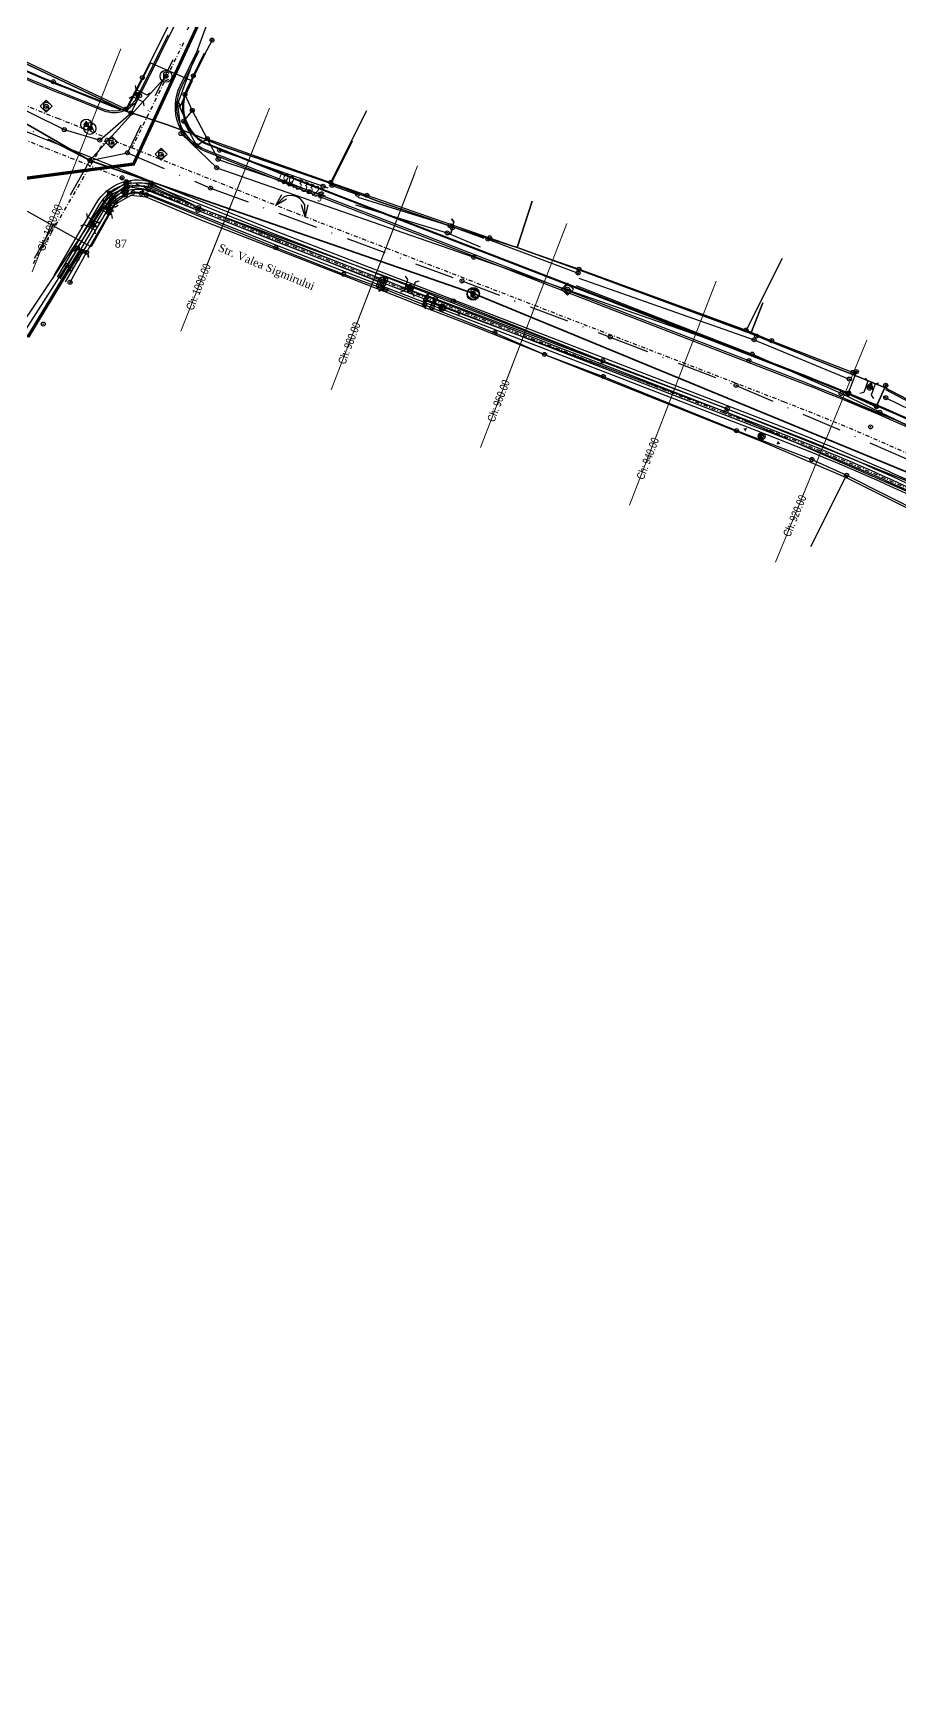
# Model space of a CAD drawing. Extents: x 0 to 459354, y 0 to 625322.
# Drawn here: x 458529 to 458637.4, y 624996.3 to 625202.7 of the extents above; entities that cross this region are included whole.
import ezdxf
from ezdxf.enums import TextEntityAlignment as Align

# ---------------------------------------------------------------- set-up
doc = ezdxf.new("R2010")
doc.units = 0
doc.header["$PDMODE"] = 32
doc.header["$PDSIZE"] = 0.5
doc.linetypes.add('DASHDOT', pattern=[1, 0.5, -0.25, 0, -0.25])
doc.linetypes.add('ZDASHDOT5x2', pattern=[9, 5, -2, 0, -2])
doc.layers.get('0').update_dxf_attribs({"color": 8})
for name, color, linetype in [('000_PXY', 8, 'Continuous'), ('02_ACCES_CURTE', 8, 'Continuous'), ('03_LINIE_ELECTRICA_AER', 8, 'Continuous'), ('05_CV_APA', 8, 'Continuous'), ('05_CV_CANAL', 8, 'Continuous'), ('05_CV_GAZ_AER', 8, 'Continuous'), ('09_ApaAx', 8, 'RIGOLA'), ('ACCES', 221, 'Continuous'), ('Apa', 8, 'Continuous'), ('Ax proiectat', 12, 'DASHDOT'), ('B-mare', 11, 'Continuous'), ('B-mica', 11, 'Continuous'), ('Carosabil Pr', 12, 'Continuous'), ('DrumAx', 8, 'ZDASHDOT5x2'), ('DrumLateral', 8, 'Continuous'), ('Gard Nou', 91, 'Continuous'), ('LIMITE', 1, 'Continuous'), ('PARCELE_ClipVS', 82, 'Continuous'), ('PLATFORMA', 1, 'Continuous'), ('PlatformeBetAsf', 161, 'Continuous'), ('PODET', 8, 'Continuous'), ('Sant-Pr', 161, 'Continuous'), ('Texte', 7, 'Continuous'), ('TOPO_CERC', 1, 'Continuous'), ('TOPO_POINTS', 7, 'Continuous'), ('TOPO_SYMBOL', 8, 'Continuous'), ('Tub-PVC KG 600-PR', 222, 'Continuous'), ('work', 6, 'Continuous')]:
    doc.layers.add(name, color=color, linetype=linetype)
for name, color, linetype, lineweight in [('02_PODET', 8, 'Continuous', 35), ('09_Canalizare', 2, 'CANAL', 35), ('Cross1', 171, 'Continuous', 35)]:
    doc.layers.add(name, color=color, linetype=linetype, lineweight=lineweight)
doc.layers.add('ARD-XLINES', color=2, linetype='Continuous', lineweight=0, plot=False)
doc.styles.add('Arial', font='arial.ttf', dxfattribs={"width": 0.8})
doc.styles.add('BemTxT_FCP', font='simplex.shx', dxfattribs={"width": 0.7})
doc.styles.get("Standard").update_dxf_attribs({"font": 'arial.ttf'})
doc.styles.add('Times2', font='times.ttf', dxfattribs={"height": 2})
doc.linetypes.add('AX_RIGOLA', pattern='A,1e-09,[145,topolt.shx,S=0.01,R=270,X=0,Y=0],-1.5', length=1.5)
doc.linetypes.add('CANAL', pattern='A,3.5,-0.5,[4,GEOLAND.SHX,S=1,R=0,X=0,Y=0],-0.5,3.5,-2.5,3.5,-0.9,["C",Standard,S=1.5,R=0,X=-0.5,Y=-0.75],-0.9,3.5,-2.5', length=21.8)
doc.linetypes.add('FENCELINE3-ISO', pattern='A,8.89,[130,ltypeshp.shx,S=3.175,R=45,X=0,Y=0],0,[130,ltypeshp.shx,S=3.175,R=-45,X=0,Y=0],27.94', length=36.83)
doc.linetypes.add('RIGOLA', pattern='A,0.001,[6,GEOLAND.SHX,S=1,R=0,X=0,Y=0],-2', length=2.001)
doc.dimstyles.new('M-500-M2$2', dxfattribs={"dimscale": 5, "dimtxt": 0.25, "dimasz": 0.3, "dimexe": 0.09, "dimexo": 0.15, "dimgap": 0.1, "dimtad": 1, "dimzin": 0, "dimdsep": 46, "dimtxsty": 'BemTxT_FCP', "dimblk": 'OPEN30', "dimcen": -0.3, "dimdle": 0.09, "dimclrt": 2, "dimaunit": 2, "dimadec": 4, "dimazin": 0, "dimtfac": 0.75, "dimtix": 1, "dimtmove": 2, "dimatfit": 3, "dimfxl": 1, "dimtolj": 1, "dimarcsym": 0})

# ---------------------------------------------------------------- blocks, each defined once
blk = doc.blocks.new('PctRad')
blk.add_point((0, 0))
blk = doc.blocks.new('AERGAZ')
blk.add_lwpolyline([(0, -0.75), (0.75, 0), (0, 0.75), (-0.75, 0)], close=True)
blk.add_lwpolyline([(0.34, 0.33, 0.487825), (-0.33, 0.33), (-0.33, -0.33, 0.463596), (0.34, -0.35, 0.259718)], format="xyb")
blk.add_lwpolyline([(0.34, -0.35), (0.34, -0.07), (-0.02, -0.07)])
blk = doc.blocks.new('CVA')
for points in [[(0, 0.88), (-0.71, -0.78)], [(0, 0.88), (0.71, -0.78)], [(-0.52, -0.33), (0, -0.33)], [(0.52, -0.33), (0, -0.33)]]:
    blk.add_lwpolyline(points)
blk.add_circle((0, 0), 1.35)
blk = doc.blocks.new('PODET')
for points in [[(-0.75, 0), (-1.03, -0.4)], [(-0.75, 0), (0.75, 0)], [(0.75, 0), (1.03, -0.4)]]:
    blk.add_lwpolyline(points)
blk = doc.blocks.new('PODETA')
blk.add_hatch(color=256).paths.add_polyline_path([(0.4, 0.1), (0, 0.79), (-0.4, 0.1)])
for points in [[(-0.5, 0.75), (-0.9, 1.03)], [(-0.5, 0.75), (-0.5, -0.75)], [(-0.5, 0), (0.5, 0)], [(0.5, 0.75), (0.9, 1.03)], [(0.5, 0.75), (0.5, -0.75)], [(-0.5, -0.75), (-0.9, -1.03)], [(0.5, -0.75), (0.9, -1.03)]]:
    blk.add_lwpolyline(points)
blk.add_lwpolyline([(-0.4, 0.1), (0.4, 0.1), (0, 0.79)], close=True)
blk = doc.blocks.new('CVC')
blk.add_lwpolyline([(0.67, 0.67, 0.487825), (-0.66, 0.67), (-0.66, -0.66, 0.463596), (0.67, -0.7, 0.259718)], format="xyb")
blk.add_circle((0, 0), 1.5)
blk = doc.blocks.new('LEB')
for points in [[(-0.85, 0, 0, 0, 0), (-5, 0, 0, 1, 0), (-4.18, 0, 0.25, 0.25, 0)], [(0.85, 0, 0, 0, 0), (5, 0, 0, 1, 0), (4.18, 0, 0.25, 0.25, 0)]]:
    blk.add_lwpolyline(points, format="xyseb")
for points in [[(0, 0), (-0.85, 0)], [(0, 0.1), (-0.84, 0.1)], [(0, 0.2), (-0.83, 0.2)], [(0, 0.3), (-0.8, 0.3)], [(-0.8, 0.29), (-0.8, -0.29)], [(0, 0.4), (-0.75, 0.4)], [(-0.7, 0.48), (-0.7, -0.48)], [(0, 0.5), (-0.69, 0.5)], [(-0.6, 0.6), (-0.6, -0.6)], [(0, 0.6), (-0.6, 0.6)], [(-0.5, 0.69), (-0.5, -0.69)], [(0, 0.7), (-0.48, 0.7)], [(-0.4, 0.75), (-0.4, -0.75)], [(-0.3, 0.8), (-0.3, -0.8)], [(0, 0.8), (-0.29, 0.8)], [(-0.2, 0.83), (-0.2, -0.83)], [(-0.1, 0.84), (-0.1, -0.84)], [(0, 0.85), (0, -0.85)], [(0, -0.1), (-0.84, -0.1)], [(0, -0.2), (-0.83, -0.2)], [(0, -0.3), (-0.8, -0.3)], [(0, -0.4), (-0.75, -0.4)], [(0, -0.5), (-0.69, -0.5)], [(0, -0.6), (-0.6, -0.6)], [(0, -0.7), (-0.48, -0.7)], [(0, -0.8), (-0.29, -0.8)]]:
    blk.add_lwpolyline(points)
blk.add_circle((0, 0), 0.85)
blk = doc.blocks.new('PUNCTOPO')
at = {"layer": 'TOPO_CERC'}
blk.add_circle((0, 0), 0.25, dxfattribs=at)
at = {"layer": 'TOPO_SYMBOL'}
blk.add_point((0, 0), dxfattribs=at)
blk = doc.blocks.new('$CAMIN_APA')
blk.add_circle((0, 0), 1.5)
blk.add_text('A', height=2).set_placement((-0.68, -0.9))
blk = doc.blocks.new('$CAMIN_CANAL')
blk.add_circle((0, 0), 1.5)
blk.add_text('C', height=2).set_placement((-0.64, -1.03))
blk = doc.blocks.new('_Open30')
at = {"color": 0, "linetype": 'ByBlock', "lineweight": -2}
for p, q in [((-1, 0.27), (0, 0)), ((0, 0), (-1, -0.27)), ((0, 0), (-1, 0))]:
    blk.add_line(p, q, dxfattribs=at)
blk = doc.blocks.new('*D54')
at = {"layer": 'Defpoints', "color": 0, "transparency": 16777216}
for p in [(458532.12, 625192.01), (458562.68, 625181.67), (458561.15, 625180.45), (458561.15, 625180.45), (458622.94, 625156.59)]:
    blk.add_point(p, dxfattribs=at)
at = {"layer": 'work', "color": 0, "lineweight": -2, "transparency": 16777216}
blk.add_arc((458561.15, 625180.45), 1.96, 23.8427, 113.3282, dxfattribs=at)
at = {"layer": 'work', "color": 0, "lineweight": -2, "transparency": 16777216, "xscale": 1.5, "yscale": 1.5, "zscale": 1.5}
for p, rotation in [((458559.33, 625181.17), 225.8067642440687), ((458562.98, 625179.74), 271.3641194428291)]:
    blk.add_blockref('_Open30', p, dxfattribs=dict(at, rotation=rotation))
at = {"layer": 'work', "color": 2, "transparency": 16777216, "insert": (458562.35, 625183.51), "char_height": 1.25, "attachment_point": 5, "rotation": 338.5854, "style": 'BemTxT_FCP'}
blk.add_mtext('\\A1;199.3332g', dxfattribs=at)

msp = doc.modelspace()

# ---------------------------------------------------------------- linework, layer by layer
msp.add_point((458530.249, 625166.345, 360.375))
at = {"layer": '09_ApaAx', "linetype": 'AX_RIGOLA'}
for p, q in [((458539.043, 625181.962, 359.521), (458540.797, 625183.509, 359.447)), ((458540.797, 625183.509, 359.447), (458543.425, 625183.137, 359.312)), ((458543.425, 625183.137, 359.312), (458549.598, 625180.544, 359.3)), ((458538.176, 625180.682, 359.524), (458538.606, 625181.401, 359.505)), ((458538.606, 625181.401, 359.505), (458539.043, 625181.962, 359.521)), ((458534.46, 625174.482, 359.684), (458535.002, 625175.385, 359.661)), ((458528.188, 625164.701, 360.256), (458533.662, 625173.242, 359.706)), ((458533.662, 625173.242, 359.706), (458534.46, 625174.482, 359.684))]:
    msp.add_line(p, q, dxfattribs=at)
at = {"layer": '09_ApaAx', "linetype": 'Continuous'}
for points in [[(458552.296, 625188.059, 358.958), (458565.235, 625183.553, 358.8), (458565.821, 625183.371, 358.801)], [(458569.57, 625182.209, 358.808), (458581.107, 625178.631, 358.828), (458585.32, 625177.059, 358.848)], [(458549.598, 625180.544, 359.3), (458572.311, 625171.56, 359.228), (458572.674, 625171.418, 359.22)], [(458597.2, 625172.094, 358.735), (458619.125, 625164.379, 358.321), (458631.014, 625159.476, 358.152), (458631.333, 625159.313, 358.139)], [(458578.281, 625169.222, 359.104), (458579.053, 625168.92, 359.089), (458615.588, 625155.394, 359.311), (458639.934, 625144.721, 359.143), (458640.666, 625144.349, 359.123)], [(458635.245, 625157.321, 357.979), (458635.591, 625157.145, 357.965), (458651.024, 625149.613, 357.967), (458681.318, 625132.822, 357.778), (458681.801, 625132.572, 357.775)]]:
    msp.add_polyline3d(points, dxfattribs=at)
at = {"layer": '09_Canalizare'}
msp.add_line((458536.094, 625186.777, 359.783), (458545.597, 625197.307, 359.418), dxfattribs=at)
msp.add_polyline3d([(458412.758, 625252.15, 360.219), (458494.912, 625210.561, 359.691), (458536.094, 625186.777, 359.783), (458584.022, 625170.175, 359.513), (458646.357, 625144.513, 359.27), (458770.124, 625072.277, 358.623), (458809.879, 625043.638, 358.163), (458868.313, 624990.057, 356.944), (458888.66, 624972.296, 356.813), (458918.01, 624948.764, 356.691), (458967.377, 624910.996, 355.31), (459005.081, 624876.348, 354.149), (459025.818, 624844.897, 353.334), (459028.629, 624827.889, 353.073), (459013.77, 624776.51, 352.479), (459006.738, 624736.883, 351.989), (459013.103, 624646.775, 350.696), (459041.95, 624549.155, 349.598), (459058.582, 624509.42, 349.445), (459079.9, 624466.879, 349.78), (459079.797, 624438.977, 349.784)], dxfattribs=at)
at = {"layer": 'ACCES'}
msp.add_line((458573.077, 625170.639, 359.94), (458577.932, 625168.739, 359.945), dxfattribs=at)
for points in [[(458540.603, 625193.193, 359.786), (458542.647, 625197.142, 359.793)], [(458548.887, 625193.036, 359.631), (458550.763, 625189.498, 359.6)], [(458566.18, 625184.032, 359.512), (458570.709, 625182.432, 359.634)], [(458535.66, 625175.295, 360.162), (458538.476, 625180.204, 360.176)], [(458586.061, 625177.114, 359.983), (458597.239, 625173.181, 359.965)]]:
    msp.add_polyline3d(points, dxfattribs=at)
at = {"layer": 'Apa'}
for p, q in [((458538.779, 625182.185, 359.748), (458540.653, 625183.736, 359.587)), ((458540.653, 625183.736, 359.587), (458543.689, 625183.584, 359.516)), ((458543.689, 625183.584, 359.516), (458549.679, 625180.896, 359.456)), ((458537.914, 625180.862, 359.807), (458538.779, 625182.185, 359.748)), ((458533.201, 625173.66, 360.13), (458534.531, 625175.693, 360.039)), ((458527.745, 625165.103, 360.61), (458533.201, 625173.66, 360.13))]:
    msp.add_line(p, q, dxfattribs=at)
for points in [[(458550.763, 625189.498, 359.6), (458552.12, 625186.913, 359.305), (458564.881, 625182.565, 359.309), (458565.516, 625182.372, 359.312)], [(458572.838, 625171.866, 359.428), (458572.552, 625171.971, 359.426), (458549.679, 625180.896, 359.456)], [(458569.271, 625181.228, 359.331), (458580.753, 625177.731, 359.388), (458584.867, 625175.988, 359.351)], [(458618.577, 625165.351, 358.496), (458597.547, 625172.989, 359.154)], [(458596.863, 625171.15, 359.271), (458618.888, 625162.581, 359.163)], [(458615.765, 625155.769, 359.549), (458579.254, 625169.512, 359.461), (458578.49, 625169.792, 359.457)]]:
    msp.add_polyline3d(points, dxfattribs=at)
at = {"layer": 'ARD-XLINES', "lineweight": 0}
for p, q in [((458528.854, 625172.857), (458539.953, 625200.728)), ((458532.184, 625181.218), (458539.583, 625199.799)), ((458547.434, 625165.457), (458558.534, 625193.329)), ((458550.764, 625173.819), (458558.164, 625192.399)), ((458566.249, 625158.11), (458577.056, 625186.096)), ((458569.492, 625166.506), (458576.696, 625185.163)), ((458584.907, 625150.905), (458595.714, 625178.891)), ((458588.149, 625159.301), (458595.353, 625177.958)), ((458603.564, 625143.701), (458614.371, 625171.686)), ((458606.806, 625152.096), (458614.011, 625170.754)), ((458621.808, 625136.583), (458633.226, 625164.326)), ((458625.233, 625144.906), (458632.845, 625163.401))]:
    msp.add_line(p, q, dxfattribs=at)
at = {"layer": 'Ax proiectat'}
for p, q in [((458547.785, 625201.48), (458541.32, 625188.343)), ((458529.032, 625173.92), (458538.169, 625189.598))]:
    msp.add_line(p, q, dxfattribs=at)
for points in [[(459026.213, 624816.521, 0.233658), (459018.327, 624860.126), (459017.171, 624861.685, 0.0576291), (458981.816, 624899.398), (458968.407, 624910.751, 0.0261957), (458947.57, 624926.597), (458932.487, 624936.866, -0.0345373), (458910.802, 624953.935), (458861.991, 624998.135), (458825.459, 625032.563, 0.0299651), (458807.077, 625047.916), (458778.842, 625068.76, 0.0270711), (458760.761, 625080.652), (458665.923, 625135.923, 0.0398092), (458622.936, 625156.587), (458561.149, 625180.447), (458532.117, 625192.009, -0.0301771), (458504.831, 625204.832)], [(459022.369, 624817.627, 0.233658), (459015.114, 624857.743), (459013.958, 624859.302, 0.0576291), (458979.231, 624896.346), (458965.822, 624907.698, 0.0261957), (458945.318, 624923.291), (458930.236, 624933.56, -0.0345373), (458908.117, 624950.97), (458859.277, 624995.197), (458822.716, 625029.652, 0.0299651), (458804.701, 625044.698), (458776.466, 625065.542, 0.0270711), (458758.747, 625077.196), (458663.909, 625132.467, 0.0398092), (458621.495, 625152.856), (458559.689, 625176.723), (458530.638, 625188.292, -0.0301771), (458502.914, 625201.321)]]:
    msp.add_lwpolyline(points, format="xyb", dxfattribs=at)
at = {"layer": 'B-mare'}
for points in [[(458545.811, 625202.451), (458542.035, 625194.778, -0.391451), (458537.853, 625193.169), (458533.301, 625194.981, -0.0301771), (458506.364, 625207.641), (458489.935, 625216.609, 0.0089073), (458464.578, 625229.87), (458418.325, 625253.019, 0.0283492), (458391.983, 625264.385), (458374.505, 625270.778, -0.0245905), (458329.52, 625289.789), (458308.197, 625300.063, -0.8540137), (458310.073, 625306.306)], [(459035.885, 624838.255, -0.5073501), (459030.319, 624840.831, 0.1103507), (459020.898, 624862.032), (459019.742, 624863.59, 0.0576291), (458983.884, 624901.841), (458970.474, 624913.193, 0.0261957), (458949.371, 624929.242), (458934.288, 624939.511, -0.0345373), (458912.95, 624956.307), (458864.163, 625000.486), (458827.654, 625034.892, 0.0299651), (458808.977, 625050.49), (458780.742, 625071.334, 0.0270711), (458762.373, 625083.417), (458667.534, 625138.688, 0.0398092), (458624.089, 625159.572), (458562.317, 625183.426), (458550.616, 625188.086, -0.4373485), (458547.558, 625196.035), (458549.759, 625200.508)]]:
    msp.add_lwpolyline(points, format="xyb", dxfattribs=at)
at = {"layer": 'B-mica'}
for points in [[(458540, 625193.067), (458533.56, 625195.632, -0.0301771), (458506.7, 625208.255), (458490.27, 625217.224, 0.0089073), (458464.891, 625230.496), (458418.638, 625253.645, 0.0283492), (458392.224, 625265.042), (458374.746, 625271.435, -0.0245905), (458329.824, 625290.419), (458308.501, 625300.694, -0.8540137), (458309.979, 625305.612)], [(458540.15, 625193.115), (458533.597, 625195.725, -0.0301771), (458506.747, 625208.343), (458490.318, 625217.311, 0.0089073), (458464.936, 625230.585), (458418.683, 625253.734, 0.0283492), (458392.258, 625265.136), (458374.78, 625271.529, -0.0245905), (458329.868, 625290.51), (458308.545, 625300.784, -0.8540137), (458309.966, 625305.513)], [(458550.387, 625200.199), (458548.186, 625195.726, 0.4373485), (458550.875, 625188.736, 0.4373485)], [(458550.477, 625200.155), (458548.276, 625195.682, 0.4373485), (458550.912, 625188.829, 0.4373485)], [(459031.385, 624838.865, 0.1203958), (459021.46, 624862.448), (459020.304, 624864.007, 0.0576291), (458984.336, 624902.375), (458970.927, 624913.728, 0.0261957), (458949.765, 624929.821), (458934.682, 624940.09, -0.0345373), (458913.42, 624956.826), (458864.638, 625001), (458828.134, 625035.401, 0.0299651), (458809.393, 625051.054), (458781.158, 625071.898, 0.0270711), (458762.725, 625084.022), (458667.887, 625139.293, 0.0398092), (458624.341, 625160.225), (458562.573, 625184.078), (458550.875, 625188.736)], [(459031.504, 624838.754, 0.1210022), (459021.54, 624862.508), (459020.384, 624864.067, 0.0576291), (458984.401, 624902.451), (458970.991, 624913.804, 0.0261957), (458949.821, 624929.903), (458934.739, 624940.172, -0.0345373), (458913.487, 624956.9), (458864.706, 625001.073), (458828.203, 625035.474, 0.0299651), (458809.452, 625051.134), (458781.218, 625071.978, 0.0270711), (458762.775, 625084.108), (458667.937, 625139.379, 0.0398092), (458624.377, 625160.319), (458562.609, 625184.171), (458550.912, 625188.829)]]:
    msp.add_lwpolyline(points, format="xyb", dxfattribs=at)
at = {"layer": 'Carosabil Pr'}
for points in [[(458545.991, 625202.363), (458542.214, 625194.689, -0.391451), (458537.779, 625192.983), (458533.227, 625194.796, -0.0301771), (458506.268, 625207.465), (458489.839, 625216.434, 0.0089073), (458464.488, 625229.691), (458418.235, 625252.84, 0.0283492), (458391.915, 625264.197), (458374.436, 625270.59, -0.0245905), (458329.434, 625289.609), (458308.111, 625299.883, -0.8540137), (458310.1, 625306.504, -0.8540137)], [(459023.33, 624817.35, 0.233658), (459015.917, 624858.339), (459014.761, 624859.898, 0.0576291), (458979.878, 624897.109), (458966.468, 624908.462, 0.0261957), (458945.881, 624924.117), (458930.799, 624934.386, -0.0345373), (458908.788, 624951.711), (458859.955, 624995.931), (458823.402, 625030.38, 0.0299651), (458805.295, 625045.502), (458777.06, 625066.346, 0.0270711), (458759.251, 625078.06), (458664.412, 625133.331, 0.0398092), (458621.855, 625153.789), (458560.054, 625177.654), (458531.007, 625189.221, -0.0301771), (458503.394, 625202.199)], [(459035.982, 624838.08, -0.5073501), (459030.123, 624840.791, 0.1103507), (459020.737, 624861.912), (459019.581, 624863.471, 0.0576291), (458983.755, 624901.688), (458970.345, 624913.041, 0.0261957), (458949.258, 624929.077), (458934.176, 624939.346, -0.0345373), (458912.816, 624956.158), (458864.027, 625000.339), (458827.517, 625034.746, 0.0299651), (458808.859, 625050.33), (458780.624, 625071.173, 0.0270711), (458762.272, 625083.244), (458667.433, 625138.515, 0.0398092), (458624.017, 625159.386), (458562.244, 625183.24), (458550.542, 625187.9, -0.4373485), (458547.378, 625196.124), (458549.58, 625200.597)], [(458531.624, 625172.409), (458536.858, 625181.39, -0.371308), (458544.262, 625183.943)]]:
    msp.add_lwpolyline(points, format="xyb", dxfattribs=at)
msp.add_arc((458559.115, 624966.785), 203, 59.62134, 69.42665, dxfattribs=at)
at = {"layer": 'DrumAx'}
for p, q in [((458550.414, 625207.558, 359.546), (458540.781, 625187.738, 359.676)), ((458536.094, 625186.777, 359.783), (458524.613, 625166.655, 360.645))]:
    msp.add_line(p, q, dxfattribs=at)
msp.add_polyline3d([(458522.725, 625193.629, 359.638), (458536.094, 625186.777, 359.783), (458540.781, 625187.738, 359.676), (458551.168, 625183.324, 359.484), (458582.598, 625171.737, 359.492), (458601.138, 625164.717, 359.448), (458616.874, 625158.686, 359.381), (458646.377, 625145.983, 359.203), (458675.457, 625129.302, 358.817), (458701.333, 625114.411, 358.663), (458711.57, 625108.907, 358.718), (458737.908, 625094.17, 358.754), (458758.632, 625081.207, 358.627), (458771.04, 625074.75, 358.518), (458795.931, 625056.153, 358.31)], dxfattribs=at)
at = {"layer": 'DrumLateral'}
for p, q in [((458541.228, 625192.719, 359.561), (458548.89, 625208.144, 359.58)), ((458551.818, 625206.954, 359.53), (458547.021, 625193.804, 359.43)), ((458523.696, 625195.184, 359.537), (458532.884, 625190.636, 359.744)), ((458547.021, 625193.804, 359.43), (458547.477, 625190.138, 359.347)), ((458537.309, 625189.329, 359.733), (458541.228, 625192.719, 359.561)), ((458532.884, 625190.636, 359.744), (458537.309, 625189.329, 359.733)), ((458547.477, 625190.138, 359.347), (458551.945, 625185.871, 359.404)), ((458551.945, 625185.871, 359.404), (458584.063, 625174.693, 359.583)), ((458538.567, 625182.702, 359.778), (458540.582, 625183.97, 359.64)), ((458540.582, 625183.97, 359.64), (458543.78, 625183.955, 359.579)), ((458543.78, 625183.955, 359.579), (458549.679, 625180.896, 359.456)), ((458526.985, 625165.392, 360.681), (458538.567, 625182.702, 359.778)), ((458549.679, 625180.896, 359.456), (458581.519, 625169.22, 359.537)), ((458584.063, 625174.693, 359.583), (458618.888, 625162.581, 359.163)), ((458581.519, 625169.22, 359.537), (458600.196, 625161.747, 359.523)), ((458600.196, 625161.747, 359.523), (458615.765, 625155.769, 359.549)), ((458615.765, 625155.769, 359.549), (458640.618, 625145.811, 359.354))]:
    msp.add_line(p, q, dxfattribs=at)
msp.add_polyline3d([(458864.149, 624999.264, 356.724), (458841.344, 625021.769, 356.952), (458836.522, 625025.842, 357.08), (458818.956, 625042.7, 357.676), (458813.035, 625046.982, 358.05), (458792.128, 625064.582, 358.26), (458773.349, 625077.987, 358.14), (458760.593, 625085.737, 358.46), (458755.274, 625089.112, 358.482), (458750.003, 625092.751, 358.667), (458740.7, 625098.2, 358.45), (458716.503, 625112.344, 358.506), (458704.26, 625118.217, 358.502), (458701.718, 625119.771, 358.46), (458695.601, 625123.301, 358.449), (458687.035, 625128.097, 358.593), (458680.496, 625131.624, 358.625), (458677.751, 625133.033, 358.665), (458650.347, 625147.913, 358.973), (458634.828, 625155.317, 359.06), (458630.007, 625157.667, 359.03), (458618.888, 625162.581, 359.163)], dxfattribs=at)
at = {"layer": 'Gard Nou', "linetype": 'FENCELINE3-ISO'}
for points in [[(458517.739, 625208.92, 359.361), (458515.677, 625204.989, 359.375), (458540.603, 625193.193, 359.786)], [(458542.647, 625197.142, 359.793), (458545.89, 625203.596, 359.644)], [(458551.349, 625201.811, 359.315), (458548.996, 625197.35, 359.427), (458547.955, 625195.024, 359.621), (458548.887, 625193.036, 359.631)], [(458550.763, 625189.498, 359.6), (458566.18, 625184.032, 359.512)], [(458538.476, 625180.204, 360.176), (458539.273, 625181.55, 359.62), (458540.497, 625182.458, 359.738), (458541.483, 625182.784, 359.677), (458542.516, 625182.672, 359.639), (458543.141, 625182.513, 359.65), (458559.322, 625175.892, 359.653), (458567.806, 625172.575, 359.794), (458573.077, 625170.639, 359.94)], [(458570.709, 625182.432, 359.634), (458586.061, 625177.114, 359.983)], [(458533.601, 625171.565, 359.978), (458535.66, 625175.295, 360.162)], [(458597.239, 625173.181, 359.965), (458618.114, 625165.583, 358.546), (458621.313, 625164.265, 358.571), (458631.492, 625160.302, 358.76), (458631.698, 625160.193, 358.759)], [(458577.932, 625168.739, 359.945), (458586.706, 625165.265, 359.97), (458592.921, 625162.548, 359.685), (458600.256, 625159.799, 359.999), (458616.917, 625153.023, 360.205), (458626.341, 625149.421, 360.133), (458630.686, 625147.454, 360.073), (458640.239, 625142.625, 359.922)], [(458635.569, 625158.156, 358.741), (458679.303, 625135.13, 358.543)]]:
    msp.add_polyline3d(points, dxfattribs=at)
at = {"layer": 'LIMITE'}
for points, elevation in [([(458570.68, 625192.962), (458566.18, 625184.032)], 359.512), ([(458622.614, 625174.513), (458618.114, 625165.583)], 358.546), ([(458630.686, 625147.454), (458626.186, 625138.524)], 360.073)]:
    msp.add_lwpolyline(points, dxfattribs=dict(at, elevation=elevation))
at = {"layer": 'PARCELE_ClipVS'}
for points in [[(458543.672, 625198.968), (458542.627, 625196.891), (458540.564, 625192.96), (458537.793, 625194.268), (458515.565, 625204.763), (458518.425, 625210.701)], [(458515.565, 625204.763), (458537.793, 625194.268), (458540.564, 625192.96), (458541.794, 625192.55), (458545.801, 625191.216), (458548.884, 625190.122), (458549.791, 625189.743), (458550.993, 625189.24), (458552.523, 625188.6), (458566.249, 625183.898), (458566.755, 625183.707), (458567.723, 625183.343), (458571.114, 625182.065), (458571.848, 625181.789), (458578.523, 625179.481), (458581.246, 625178.54), (458589.507, 625175.906), (458597.905, 625172.862), (458618.696, 625165.152), (458620.82, 625164.298), (458625.606, 625162.375), (458629.441, 625160.833), (458631.566, 625159.979), (458635.344, 625158.46), (458640.37, 625155.851)], [(458568.852, 625189.173), (458566.249, 625183.898), (458552.523, 625188.6), (458550.993, 625189.24), (458549.791, 625189.743), (458548.884, 625190.122), (458547.311, 625193.42), (458548.866, 625196.738)], [(458591.387, 625181.69), (458589.507, 625175.906), (458581.246, 625178.54), (458578.523, 625179.481), (458571.848, 625181.789), (458571.114, 625182.065), (458567.723, 625183.343), (458566.755, 625183.707), (458566.249, 625183.898), (458568.852, 625189.173)], [(458653.554, 625135.762), (458636.769, 625144.107), (458630.603, 625147.172), (458620.244, 625151.592), (458585.161, 625165.606), (458583.133, 625166.396), (458577.93, 625168.425), (458575.312, 625169.446), (458550.082, 625179.283), (458543.107, 625182.196), (458541.211, 625182.389), (458539.207, 625181.3), (458536.232, 625175.979), (458534.717, 625176.821), (458528.267, 625180.405)], [(458620.235, 625169.001), (458618.696, 625165.152), (458597.905, 625172.862), (458589.507, 625175.906), (458591.387, 625181.69)], [(458641.508, 625158.724), (458640.37, 625155.851), (458635.344, 625158.46), (458631.566, 625159.979), (458629.441, 625160.833), (458625.606, 625162.375), (458620.82, 625164.298), (458618.696, 625165.152), (458620.235, 625169.001)]]:
    msp.add_lwpolyline(points, dxfattribs=at)
msp.add_lwpolyline([(458548.866, 625196.738), (458547.311, 625193.42), (458548.884, 625190.122), (458545.801, 625191.216), (458541.794, 625192.55), (458540.564, 625192.96), (458542.627, 625196.891), (458543.672, 625198.968)], close=True, dxfattribs=at)
at = {"layer": 'PLATFORMA'}
for points in [[(458548.887, 625193.036, 359.631), (458547.799, 625191.685, 359.515), (458549.428, 625188.638, 359.582), (458550.763, 625189.498, 359.6)], [(458535.66, 625175.295, 360.162), (458534.509, 625175.842, 360.15), (458537.804, 625180.976, 360.043), (458538.476, 625180.204, 360.176)], [(458572.601, 625170.863, 359.923), (458573.054, 625171.839, 359.732), (458578.231, 625169.712, 359.735), (458577.932, 625168.739, 359.945)], [(458631.907, 625160.394, 359.04), (458630.861, 625157.62, 359.007), (458634.431, 625156.008, 358.988), (458635.578, 625158.656, 358.98)]]:
    msp.add_polyline3d(points, dxfattribs=at)
at = {"layer": 'PlatformeBetAsf'}
msp.add_polyline3d([(458630.939, 625157.722, 358.991), (458634.417, 625156.091, 358.952), (458635.579, 625158.687, 358.922)], dxfattribs=at)
at = {"layer": 'PODET'}
for points in [[(458566.346, 625183.661, 359.782), (458569.547, 625182.542, 359.838)], [(458585.839, 625176.96, 359.624), (458597.125, 625172.718, 359.732)]]:
    msp.add_polyline3d(points, dxfattribs=at)
at = {"layer": 'Sant-Pr'}
for points in [[(459022.946, 624817.461, 0.233658), (459015.596, 624858.101), (459014.44, 624859.66, 0.0576291), (458979.619, 624896.804), (458966.21, 624908.156, 0.0261957), (458945.656, 624923.787), (458930.574, 624934.056, -0.0345373), (458908.52, 624951.414), (458859.684, 624995.638), (458823.127, 625030.089, 0.0299651), (458805.057, 625045.181), (458776.823, 625066.025, 0.0270711), (458759.049, 625077.715), (458664.211, 625132.986, 0.0398092), (458621.711, 625153.416), (458559.908, 625177.282), (458544.114, 625183.571, 0.371308), (458537.203, 625181.189), (458531.97, 625172.208)], [(459022.561, 624817.571, 0.233658), (459015.275, 624857.862), (459014.119, 624859.421, 0.0576291), (458979.361, 624896.498), (458965.951, 624907.851, 0.0261957), (458945.431, 624923.456), (458930.349, 624933.725, -0.0345373), (458908.251, 624951.118), (458859.412, 624995.344), (458822.853, 625029.797, 0.0299651), (458804.82, 625044.859), (458776.585, 625065.703, 0.0270711), (458758.848, 625077.369), (458664.009, 625132.64, 0.0398092), (458621.567, 625153.042), (458559.762, 625176.909), (458543.966, 625183.2, 0.371308), (458537.549, 625180.987), (458532.315, 625172.007)], [(459022.177, 624817.682, 0.233658), (459014.953, 624857.624), (459013.797, 624859.183, 0.0576291), (458979.102, 624896.193), (458965.693, 624907.546, 0.0261957), (458945.206, 624923.125), (458930.123, 624933.394, -0.0345373), (458907.983, 624950.821), (458859.141, 624995.05), (458822.579, 625029.506, 0.0299651), (458804.582, 625044.537), (458776.347, 625065.381, 0.0270711), (458758.647, 625077.024), (458663.808, 625132.295, 0.0398092), (458621.423, 625152.669), (458559.615, 625176.537), (458543.818, 625182.828, 0.371308), (458537.895, 625180.786), (458532.661, 625171.805)], [(459021.792, 624817.793, 0.233658), (459014.632, 624857.386), (459013.476, 624858.945, 0.0576291), (458978.844, 624895.888), (458965.434, 624907.24, 0.0261957), (458944.981, 624922.795), (458929.898, 624933.064, -0.0345373), (458907.714, 624950.525), (458858.87, 624994.756), (458822.304, 625029.215, 0.0299651), (458804.345, 625044.215), (458776.11, 625065.059, 0.0270711), (458758.445, 625076.678), (458663.607, 625131.949, 0.0398092), (458621.279, 625152.296), (458559.469, 625176.164), (458543.67, 625182.457, 0.371308), (458538.24, 625180.584), (458533.006, 625171.604)]]:
    msp.add_lwpolyline(points, format="xyb", dxfattribs=at)
at = {"layer": 'Sant-Pr', "const_width": 0.4}
msp.add_lwpolyline([(458528.336, 625164.721), (458534.782, 625175.364)], dxfattribs=at)
at = {"layer": 'Tub-PVC KG 600-PR', "const_width": 0.4}
msp.add_lwpolyline([(458526.267, 625184.316), (458541.547, 625186.337), (458551.476, 625207.796)], dxfattribs=at)
at = {"layer": 'work'}
for p, q in [((458624.017, 625159.386), (458562.244, 625183.24)), ((458621.855, 625153.789), (458560.054, 625177.654))]:
    msp.add_line(p, q, dxfattribs=at)
for radius in [303, 297]:
    msp.add_arc((458514.866, 624876.729), radius, 59.76673, 68.88552, dxfattribs=at)

# ---------------------------------------------------------------- block references
at = {"layer": '000_PXY', "xscale": 0.1, "yscale": 0.1, "zscale": 0.1}
for p in [(458545.597, 625197.307, 359.418), (458531.519, 625196.607, 359.589), (458530.623, 625193.55, 359.753), (458542.3, 625194.871, 359.723), (458547.021, 625193.804, 359.43), (458535.631, 625191.257, 359.832), (458541.228, 625192.719, 359.561), (458532.884, 625190.636, 359.744), (458537.309, 625189.329, 359.733), (458538.769, 625189.051, 359.656), (458547.477, 625190.138, 359.347), (458540.781, 625187.738, 359.676), (458544.981, 625187.556, 359.496), (458552.12, 625186.913, 359.305), (458552.296, 625188.059, 358.958), (458536.094, 625186.777, 359.783), (458551.945, 625185.871, 359.404), (458538.567, 625182.702, 359.778), (458540.112, 625184.61, 359.702), (458540.452, 625182.933, 359.582), (458540.582, 625183.97, 359.64), (458540.653, 625183.736, 359.587), (458540.797, 625183.509, 359.447), (458543.425, 625183.137, 359.312), (458543.689, 625183.584, 359.516), (458543.78, 625183.955, 359.579), (458551.168, 625183.324, 359.484), (458563.472, 625182.884, 359.375), (458565.235, 625183.553, 358.8), (458538.303, 625180.782, 359.823), (458538.606, 625181.401, 359.505), (458538.779, 625182.185, 359.748), (458539.043, 625181.962, 359.521), (458549.679, 625180.896, 359.456), (458564.881, 625182.565, 359.309), (458536.222, 625178.898, 360.021), (458549.598, 625180.544, 359.3), (458581.107, 625178.631, 358.828), (458580.753, 625177.731, 359.388), (458581.401, 625178.374, 359.569), (458534.46, 625174.482, 359.684), (458535.132, 625175.423, 359.966), (458584.063, 625174.693, 359.583), (458533.201, 625173.66, 360.13), (458533.662, 625173.242, 359.706), (458572.127, 625171.114, 359.346), (458572.311, 625171.56, 359.228), (458572.552, 625171.971, 359.426), (458572.804, 625171.33, 359.866), (458576.081, 625171.052, 359.733), (458582.598, 625171.737, 359.492), (458595.81, 625170.687, 359.43), (458578.053, 625169.355, 359.837), (458578.847, 625168.403, 359.437), (458579.053, 625168.92, 359.089), (458579.254, 625169.512, 359.461), (458580.132, 625168.395, 359.322), (458581.519, 625169.22, 359.537), (458584.022, 625170.175, 359.513), (458601.138, 625164.717, 359.448), (458619.125, 625164.379, 358.321), (458619.428, 625164.839, 358.415), (458618.888, 625162.581, 359.163), (458600.196, 625161.747, 359.523), (458618.466, 625161.771, 359.293), (458616.874, 625158.686, 359.381), (458631.014, 625159.476, 358.152), (458633.546, 625158.323, 358.988), (458635.579, 625158.687, 358.922), (458630.007, 625157.667, 359.03), (458630.939, 625157.722, 358.991), (458634.417, 625156.091, 358.952), (458635.591, 625157.145, 357.965), (458615.588, 625155.394, 359.311), (458615.765, 625155.769, 359.549), (458634.828, 625155.317, 359.06), (458620.073, 625152.33, 360.035), (458633.682, 625153.498, 359.294)]:
    msp.add_blockref('PctRad', p, dxfattribs=at)
at = {"layer": '02_ACCES_CURTE'}
for p, rotation in [((458542.3, 625194.871, 359.723), 63.82510344528323), ((458538.303, 625180.782, 359.823), 246.0921158357996), ((458536.222, 625178.898, 360.021), 242.9567518299042), ((458576.081, 625171.052, 359.733), 162.2518091572926), ((458633.546, 625158.323, 358.988), 340.6030657336705)]:
    msp.add_blockref('PODETA', p, dxfattribs=dict(at, rotation=rotation))
at = {"layer": '02_PODET'}
for p, rotation in [((458581.401, 625178.374, 359.569), 255.2270473015085), ((458535.132, 625175.423, 359.966), 336.8863066693197), ((458572.804, 625171.33, 359.866), 254.9582798453825), ((458578.053, 625169.355, 359.837), 70.24970409545871)]:
    msp.add_blockref('PODET', p, dxfattribs=dict(at, rotation=rotation))
at = {"layer": '03_LINIE_ELECTRICA_AER', "xscale": 0.5, "yscale": 0.5, "zscale": 0.5}
msp.add_blockref('LEB', (458540.452, 625182.933, 359.582), dxfattribs=at)
for p, rotation in [((458580.132, 625168.395, 359.322), 340.5908463150751), ((458620.073, 625152.33, 360.035), 337.4763296851116)]:
    msp.add_blockref('LEB', p, dxfattribs=dict(at, rotation=rotation))
at = {"layer": '05_CV_APA', "xscale": 0.5, "yscale": 0.5, "zscale": 0.5}
msp.add_blockref('CVA', (458535.631, 625191.257, 359.832), dxfattribs=at)
at = {"layer": '05_CV_CANAL', "xscale": 0.5, "yscale": 0.5, "zscale": 0.5}
for p in [(458545.597, 625197.307, 359.418), (458584.022, 625170.175, 359.513)]:
    msp.add_blockref('CVC', p, dxfattribs=at)
at = {"layer": '05_CV_GAZ_AER'}
for p in [(458530.623, 625193.55, 359.753), (458538.769, 625189.051, 359.656), (458544.981, 625187.556, 359.496), (458595.81, 625170.687, 359.43)]:
    msp.add_blockref('AERGAZ', p, dxfattribs=at)
at = {"layer": 'TOPO_POINTS', "xscale": 0.25, "yscale": 0.25, "zscale": 0.25}
for p in [(458551.349, 625201.811, 359.315), (458542.647, 625197.142, 359.793), (458548.996, 625197.35, 359.427), (458540.603, 625193.193, 359.786), (458547.955, 625195.024, 359.621), (458548.887, 625193.036, 359.631), (458547.799, 625191.685, 359.515), (458536.086, 625190.792, 359.889), (458550.763, 625189.498, 359.6), (458549.428, 625188.638, 359.582), (458540.636, 625184.121, 359.728), (458541.483, 625182.784, 359.677), (458542.516, 625182.672, 359.639), (458566.18, 625184.032, 359.512), (458566.346, 625183.661, 359.782), (458537.804, 625180.976, 360.043), (458539.273, 625181.55, 359.62), (458540.497, 625182.458, 359.738), (458543.141, 625182.513, 359.65), (458569.547, 625182.542, 359.838), (458570.709, 625182.432, 359.634), (458538.476, 625180.204, 360.176), (458585.839, 625176.96, 359.624), (458586.061, 625177.114, 359.983), (458534.509, 625175.842, 360.15), (458535.66, 625175.295, 360.162), (458559.322, 625175.892, 359.653), (458567.806, 625172.575, 359.794), (458597.125, 625172.718, 359.732), (458597.239, 625173.181, 359.965), (458533.601, 625171.565, 359.978), (458572.601, 625170.863, 359.923), (458573.054, 625171.839, 359.732), (458573.077, 625170.639, 359.94), (458577.932, 625168.739, 359.945), (458578.231, 625169.712, 359.735), (458583.989, 625170.077, 359.521), (458586.706, 625165.265, 359.97), (458618.114, 625165.583, 358.546), (458621.313, 625164.265, 358.571), (458592.921, 625162.548, 359.685), (458631.492, 625160.302, 358.76), (458631.907, 625160.394, 359.04), (458600.256, 625159.799, 359.999), (458635.578, 625158.656, 358.98), (458630.861, 625157.62, 359.007), (458634.431, 625156.008, 358.988), (458616.917, 625153.023, 360.205), (458626.341, 625149.421, 360.133), (458630.686, 625147.454, 360.073)]:
    msp.add_blockref('PUNCTOPO', p, dxfattribs=at)
at = {"layer": 'TOPO_SYMBOL', "xscale": 0.5, "yscale": 0.5, "zscale": 0.5}
for name, p in [('$CAMIN_APA', (458536.086, 625190.792, 359.889)), ('$CAMIN_CANAL', (458583.989, 625170.077, 359.521))]:
    msp.add_blockref(name, p, dxfattribs=at)

# ---------------------------------------------------------------- texts
at = {"layer": 'Cross1', "style": 'Arial', "width": 0.8}
for s, rotation, p in [('Ch: 1020.00', 68.28537, (458532.184, 625181.218)), ('Ch: 1000.00', 68.28537, (458550.764, 625173.819)), ('Ch: 980.00', 68.88552, (458569.492, 625166.506)), ('Ch: 960.00', 68.88552, (458588.149, 625159.301)), ('Ch: 940.00', 68.88552, (458606.806, 625152.096)), ('Ch: 920.00', 67.63062, (458625.233, 625144.906))]:
    msp.add_text(s, height=1, rotation=rotation, dxfattribs=at).set_placement(p, align=Align.MIDDLE_RIGHT)
at = {"layer": 'Texte', "style": 'Times2'}
msp.add_text('87', height=1, dxfattribs=at).set_placement((458539.203, 625175.905))
msp.add_text('Str. Valea Sigmirului', height=1, rotation=337.35868, dxfattribs=at).set_placement((458552.034, 625175.507))

# ---------------------------------------------------------------- dimensions: what is measured, and where the dimension line sits
at = {"layer": 'work'}
dim = msp.add_angular_dim_2l(base=(458562.68019, 625181.67301), line1=((458622.93614, 625156.58729), (458561.14898, 625180.44691)), line2=((458561.14898, 625180.44691), (458532.11745, 625192.00855)), dimstyle='M-500-M2$2', dxfattribs=at)
dim.commit()
dim.dimension.update_dxf_attribs({"geometry": '*D54', "text_midpoint": (458562.352, 625183.51439)})

doc.saveas('drawing.dxf')
